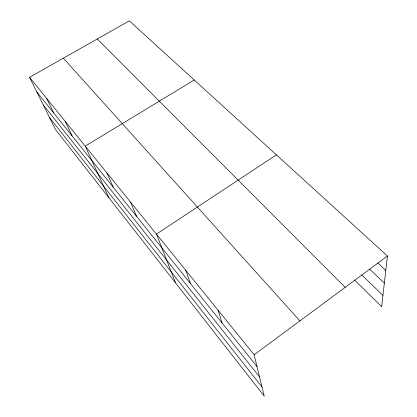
<?xml version="1.0" encoding="UTF-8"?>
<svg xmlns="http://www.w3.org/2000/svg" width="417" height="417" viewBox="0 0 417 417"><rect width="100%" height="100%" fill="white"/><g stroke="black" fill="none" stroke-linecap="round" stroke-linejoin="round"><path stroke-width="0.63" d="M29.55 77.317L254.151 354.778L264.242 396.15L55.591 129.651L29.55 77.317L129.322 20.85L387.45 256.028L381.67 306.667L354.45 279.979M254.151 354.778L387.45 256.028M276.398 154.848L156.464 234.099L175.588 282.914M194.249 80.001L85.23 146.106L108.931 197.778M377.745 262.924L385.808 270.43M369.743 269.257L384.359 283.112M361.857 275.053L382.957 295.408M97.276 38.989L345.193 287.334M63.363 58.182L299.906 320.882M36.774 91.844L257.034 366.606M43.259 104.865L259.567 376.978M49.649 117.709L262.012 387.007M46.704 98.516L53.783 113.059M65.214 121.378L72.094 135.9M106.95 172.94L113.257 187.249M130.604 202.162L136.51 216.256M185.742 270.273L190.491 283.591M218.133 310.284L222.058 322.972"/></g></svg>
